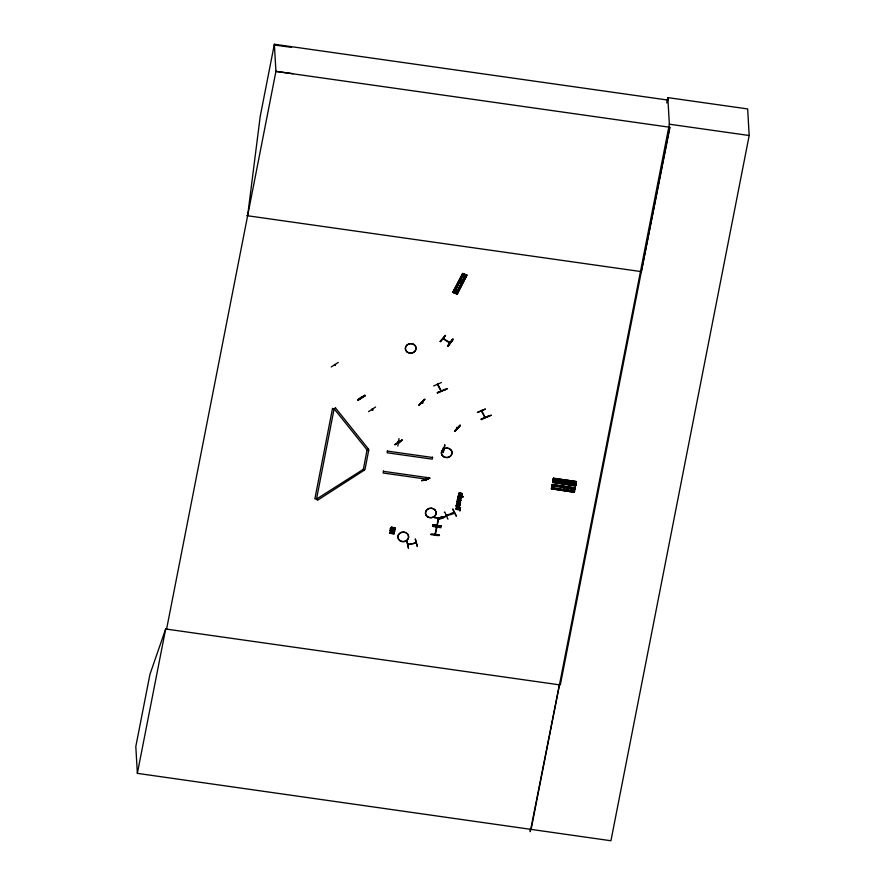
<?xml version="1.0" encoding="UTF-8"?>
<svg xmlns="http://www.w3.org/2000/svg" width="885" height="885" viewBox="0 0 885 885"><rect width="100%" height="100%" fill="white"/><g stroke="black" fill="none" stroke-linecap="round" stroke-linejoin="round"><path stroke-width="1.33" d="M421.88 402.587L422.61 403.117L422.709 402.365M457.291 427.909L456.837 427.566M457.302 427.975L456.494 427.4M395.186 528.699L394.356 527.482L394.61 528.279M436.825 525.137L436.902 525.69L436.924 524.617M436.947 525.004L437.19 525.27M436.504 526.818L436.316 528.013L436.703 527.548M434.989 534.252L436.792 526.863M432.798 524.938L441.272 526.088L432.809 524.905L432.743 525.535L441.206 526.73L441.272 526.11M430.829 534.518C446.416 537.483 437.489 533.146 430.829 534.529M430.906 534.142L439.358 535.159M457.877 497.104L458.021 498.001M460.974 496.972C460.488 500.589 455.709 494.881 460.897 496.618L460.985 497.193M461.583 494.107L461.527 494.693M461.583 494.516C459.536 490.511 457.932 497.248 461.505 494.472M460.443 500.39C460.388 497.315 459.271 503.001 460.377 500.346M460.919 500.423L459.315 498.753L460.842 499.483L460.244 501.352L458.142 501.352L457.368 499.925M457.379 500.147L457.888 498.609L458.176 499.295M551.41 488.785L551.687 487.469L574.553 490.965L574.288 492.259L551.41 488.785L574.299 492.215M575.139 488.133L574.929 489.239L552.063 485.776L552.34 484.449L575.206 487.945L552.262 484.593L551.455 488.454L574.332 491.916L551.587 487.978M553.324 479.371L576.19 482.867L553.313 479.404L553.512 478.221L576.456 481.584L553.512 478.342M575.538 485.887L575.803 484.571L552.937 481.097L575.803 484.571L552.926 481.119L552.66 482.413L575.538 485.887L552.683 482.336M576.179 482.878L576.445 481.628M446.471 515.037C447.213 516.32 447.301 515.225 446.427 515.136M446.637 515.391C446.073 515.712 456.859 513.654 453.518 512.338M247.623 215.763L260.212 116.433L274.361 44.25L668.086 100.105M390.44 528.832L390.484 528.201M425.685 479.703L426.371 480.312L425.984 479.161M575.04 488.752L552.107 485.323L574.984 488.907M552.229 484.958L575.095 488.509M552.826 481.65L575.692 485.124M553.357 479.073L576.29 482.358L553.424 478.885M553.512 478.221L552.727 481.971L575.637 485.4L552.705 482.082L575.593 485.478M666.77 102.992L667.821 97.615L747.659 108.932L749.186 135.516L610.938 840.75L137.363 773.357L165.683 628.881M368.768 449.879L364.996 469.537L363.359 469.304L316.52 499.074L314.872 498.841L332.539 408.317M364.299 470.167L317.483 500.268L316.52 499.074L334.176 408.549M364.31 470.499L363.359 469.304L367.12 449.635M428.594 477.358L428.296 479.416L383.161 473.01L383.47 470.953M432.566 457.102L432.267 459.16L387.132 452.766L387.442 450.708M394.245 532.858L391.026 530.757L394.245 532.858L394.113 533.821L389.643 533.19L389.732 532.471L393.593 533.246L389.732 532.471M393.593 533.246L390.086 530.945L390.185 530.126L394.655 530.768L390.185 530.126M391.336 529.883L390.584 529.783L391.336 529.883L391.137 529.318M391.037 530.978L394.577 531.476L394.655 530.768M434.292 517.603L442.843 518.378L434.314 517.471M437.278 525.579L438.683 518.378M455.664 508.853C464.736 509.262 455.764 510.977 455.775 508.333L459.724 509.107L455.775 508.333M456.461 504.815L459.923 505.014L456.472 505.036M456.572 504.538L456.748 503.355L458.153 502.791L456.649 504.151L458.507 503.355L460.001 504.616L458.994 502.879L460.399 502.326L458.994 502.879M458.176 503.023L457.158 501.275C457.833 504.45 462.955 500.412 458.651 502.547M458.142 496.219L462.932 496.607L458.242 495.722M457.047 502.116L457.158 501.275M458.507 498.941L457.423 499.804M458.507 498.697L458.021 499.56M457.954 500.268L458.917 501.032L459.315 498.753M458.917 501.032L459.326 498.974M459.348 501.098L459.647 499.295M456.173 505.899L456.726 506.895L459.47 507.359L459.547 506.629L456.748 505.656L457.313 504.937L459.813 505.291L457.324 505.158L456.771 506.187M459.824 505.512L459.912 504.793M460.41 502.547L460.51 501.751M459.724 509.107L460.499 507.636L459.89 511.043L459.614 509.417M462.833 497.104L461.362 496.684L462.833 497.104L462.91 496.385M531.1 829.422L669.359 124.199L667.821 97.615M559.397 684.824L530.259 831.701L530.115 829.057M669.978 127.285L641.348 271.618L246.694 215.63M399.013 438.562L397.852 446.095M399.644 442.411L398.748 442.555L399.633 442.135M443.241 448.131L443.772 449.016L443.827 448.208M444.735 444.856L443.219 452.589L444.867 445.066M553.8 488.697L554.585 484.936M555.05 482.325L555.835 478.575M565.006 483.841L565.792 480.09M563.756 490.213L564.541 486.451M567.329 484.195L568.115 480.444M566.079 490.555L566.865 486.805M569.398 484.504L570.172 480.754M568.148 490.865L568.922 487.115M571.71 484.847L572.495 481.097M570.46 491.219L571.245 487.469M572.02 491.452L572.794 487.701M573.259 485.091L574.044 481.34M576.367 481.683L575.648 485.367M575.117 488.055L574.409 491.662M390.495 528.422L391.579 527.017L392.995 527.792M440.907 527.748L432.444 526.343M458.53 494.084L458.596 493.576A1.35 1.195 -3.3 0 1 459.16 492.956L461.782 493.332A1.339 1.184 -3.3 0 1 462.081 494.073L462.07 494.582A1.361 1.206 -3.3 0 1 461.395 495.268L458.795 494.903M462.047 494.361L461.981 494.87A1.361 1.206 -3.3 0 1 461.406 495.489L459.647 495.589L458.629 494.682M335.404 364.786L335.161 365.505L334.663 364.808M372.696 409.478L372.452 410.197L371.954 409.512M398.338 442.058L397.896 441.991M459.016 494.151L459.879 493.498L461.572 494.162M460.941 497.293L460.067 497.956L458.53 497.525M457.888 497.326L458.485 496.275M456.262 505.468L456.372 506.64M456.206 505.932L456.837 504.87M457.999 499.339L457.91 500.302M391.004 528.533L391.59 527.548L392.509 528.345M274.361 44.25L275.932 71.386L166.59 629.102L165.661 628.981L149.963 674.304L135.814 746.497L137.363 773.357M394.522 529.241L394.599 528.057M446.449 515.524L454.071 512.127M454.293 512.526L453.607 513.079M454.326 512.802L454.27 512.138M438.562 518.953L438.241 517.935M395.053 529.075L394.942 529.54A1.449 1.283 -3.3 0 1 394.356 530.071L392.641 529.263M390.584 528.102L391.59 527.239L392.785 527.515M452.788 292.293L462.567 273.476L466.738 274.992L457.246 294.097L466.948 275.246L465.975 274.693L455.908 293.566L456.992 293.909L453.109 292.338M453.031 292.315L462.855 273.432L463.408 273.808M463.143 273.708L453.065 292.249M463.607 273.731L453.585 292.625L454.138 292.835L463.607 273.731L453.54 292.603L463.574 273.797M465.975 274.693L455.908 293.566M465.986 274.759L456.483 293.798M456.406 293.765L466.196 274.947M466.738 274.992L456.671 293.864L457.257 294.097M437.4 384.344L440.973 391.104M485.157 417.499L481.495 410.374M398.659 442.356L398.139 441.338M460.82 500.49L459.238 501.364L457.39 500.235M458.519 497.082L460.897 496.618M416.083 542.671L415.828 542.361M457.976 497.06L458.496 496.496M426.116 479.681L426.316 480.179M391.126 528.157L392.155 527.825L392.542 528.699M440.144 341.499L445.498 335.459L440.155 341.488M443.053 338.833C446.626 340.316 449.525 343.933 450 342.263M449.237 342.584L449.514 341.964M447.578 345.858C457.622 334.287 451.427 338.778 447.943 346.289L452.866 339.962L447.932 346.256M447.544 346.046L452.545 339.597M394.511 529.02L393.77 529.639L393.161 528.799M481.916 411.525L481.905 410.961M435.022 533.633L435 534.717L434.922 534.153M443.772 448.983L443.905 448.308M419.147 405.341L424.745 399.323M424.723 399.312L418.837 405.153L424.689 399.467M460.399 425.464L454.857 431.371C471.229 412.554 442.931 443.197 460.41 425.497M461.417 494.626L460.123 494.925L458.983 494.118M398.792 442.29L399.533 442.367M443.839 448.972L443.064 448.286M332.55 408.649L334.198 408.881L335.548 407.686M334.198 408.881L367.142 449.967L368.492 448.772M331.255 366.943L338.269 362.43M335.05 365.007L335.47 365.306M357.706 399.721L364.786 395.341L357.706 399.721L357.983 400.285L365.018 395.805L357.983 400.285M357.717 399.943L364.797 395.363L365.04 395.849M375.594 407L368.547 411.647M371.932 409.124L372.773 409.998M402.067 440.221L395.009 444.646L402.055 440M395.075 444.701L402.078 440.033L394.998 444.425M444.336 512.327L444.757 511.972L447.965 519.185M394.312 529.263L393.217 529.031M438.385 518.179L436.891 525.535M435.343 534.662L435.42 533.611M443.108 338.49L443.894 338.922M433.65 385.96L441.383 382.519M437.29 392.575C451.571 388.061 450.266 386.325 437.5 393.15M437.301 392.796L445.089 389.3L445.277 389.842M477.457 412.388L485.223 409.058M477.491 412.487L485.268 409.147M481.141 419.103C495.445 414.578 494.051 412.875 481.351 419.678M456.638 503.93L458.496 503.134L460.001 504.616M406.746 540.58L408.483 548.235L406.801 540.569M415.928 543.125L416.016 542.405M456.107 516.077L452.7 508.93L456.428 515.955M422.079 402.376L422.787 402.808L422.056 401.989M421.669 480.533L429.911 478.265M421.802 480.832L429.878 478.166M445.719 516.099C440.752 520.634 430.165 519.871 445.774 516.398M437.688 519.075L445.752 516.32M408.45 544.574L408.439 543.832M415.308 539.153L417.377 546.565L415.353 539.153M416.038 542.793L407.863 544.684L407.753 543.888M416.016 543.069L407.708 544.673L407.598 543.998M422.565 403.14L422.245 402.033M415.353 543.235L415.242 542.472M398.692 442.6L399.566 442.71L399.467 441.925M426.017 480.367L425.707 479.261L425.995 479.98M274.405 45.024L291.552 47.347M293.068 73.709L275.932 71.386L669.657 127.241L560.316 684.957L165.661 628.981M669.359 124.199L749.186 135.516M387.464 451.096L432.588 457.49M367.142 449.967L368.791 450.211M383.493 471.34L428.617 477.745M432.809 525.115L441.283 526.309M394.367 527.703L395.075 527.582M391.026 530.757L394.577 531.476M463.862 274.007L454.116 292.835M458.906 500.81L458.065 500.423M481.219 410.485L484.759 417.2M461.848 275.357L465.742 276.905M461.185 276.629L465.079 278.178M460.189 278.543L464.083 280.091M459.315 280.235L463.209 281.784M458.319 282.149L462.213 283.698M454.06 290.335L457.954 291.895M456.516 506.552L459.47 507.359M443.175 338.535L450 342.683M442.931 338.712L443.761 338.844M393.582 533.024L390.086 530.945M458.165 497.967L460.808 498.266A1.327 1.184 -3.3 0 0 461.362 497.691A1.549 1.372 -3.3 0 0 461.362 496.684M459.005 503.1L460.111 503.775M457.036 501.895L458.153 502.791M360.958 397.321L361.345 397.265M441.515 516.508L441.515 517.636L441.239 516.608M457.169 501.496L458.662 502.769M449.171 342.617L449.326 342.041M458.01 497.779L460.82 498.487A1.327 1.184 -3.3 0 0 461.384 497.912A1.549 1.372 -3.3 0 0 461.373 496.905M335.57 408.018L368.514 449.104M372.253 409.423L372.685 409.888M372.01 409.567L372.452 410.131M334.961 364.72L335.382 365.195M456.748 505.966L459.547 506.629M489.128 416.37L488.907 415.773L481.163 419.169M441.283 391.004L437.644 383.847M334.641 364.885L334.641 364.421M391.015 528.976L391.148 529.54M436.88 527.338L435.343 534.219M392.973 527.571L393.095 528.168M437.389 384.521L437.798 383.957M390.44 528.953L390.584 529.783M392.564 528.876L393.139 529.827L394.345 529.849A1.449 1.283 -3.3 0 0 394.931 529.318M441.184 516.984L441.836 517.05M390.971 528.633L391.026 529.197M393.084 527.947L393.139 528.588M393.128 528.367L393.172 529.02M392.531 528.478L392.575 529.097M484.781 416.525L484.515 416.636M445.498 335.459L440.542 341.743M443.772 338.424L443.706 339.187M447.235 514.948L447.235 515.601M438.053 384.433L437.666 384.599M436.382 526.962L436.349 528.035M426.338 479.781L426.327 480.345M426.127 479.283L426.305 480.267M398.681 441.892L398.814 442.644L398.604 441.792M394.113 533.821L389.643 533.19M390.429 528.611L390.451 529.175M458.607 493.797A1.35 1.195 -3.3 0 1 459.171 493.177L461.793 493.553A1.361 1.206 -3.3 0 1 462.047 494.217M553.479 478.597L576.356 482.059L553.479 478.597M443.274 456.549A5.365 4.757 -3.3 0 0 452.003 453.607A5.365 4.757 -3.3 0 0 444.867 448.418A5.365 4.757 -3.3 0 0 443.274 456.549M443.297 456.45A5.321 4.713 -3.3 0 0 451.958 453.529A5.321 4.713 -3.3 0 0 444.878 448.374A5.321 4.713 -3.3 0 0 443.297 456.45M407.266 352.119A5.365 4.757 -3.3 0 0 415.994 349.177A5.365 4.757 -3.3 0 0 408.859 343.977A5.365 4.757 -3.3 0 0 407.266 352.119A5.365 4.757 -3.3 0 0 415.994 349.077A5.365 4.757 -3.3 0 0 408.859 343.878A5.365 4.757 -3.3 0 0 407.266 352.02M399.821 540.591A5.365 4.757 -3.3 0 0 408.549 537.649A5.365 4.757 -3.3 0 0 401.414 532.46A5.365 4.757 -3.3 0 0 399.821 540.591A5.365 4.757 -3.3 0 0 408.538 537.549A5.365 4.757 -3.3 0 0 401.403 532.35A5.365 4.757 -3.3 0 0 399.81 540.492M427.389 516.696A5.365 4.757 -3.3 0 0 436.117 513.754A5.365 4.757 -3.3 0 0 428.971 508.466A5.365 4.757 -3.3 0 0 427.378 516.597A5.365 4.757 -3.3 0 0 436.106 513.654A5.365 4.757 -3.3 0 0 428.982 508.565A5.365 4.757 -3.3 0 0 427.389 516.696"/></g></svg>
